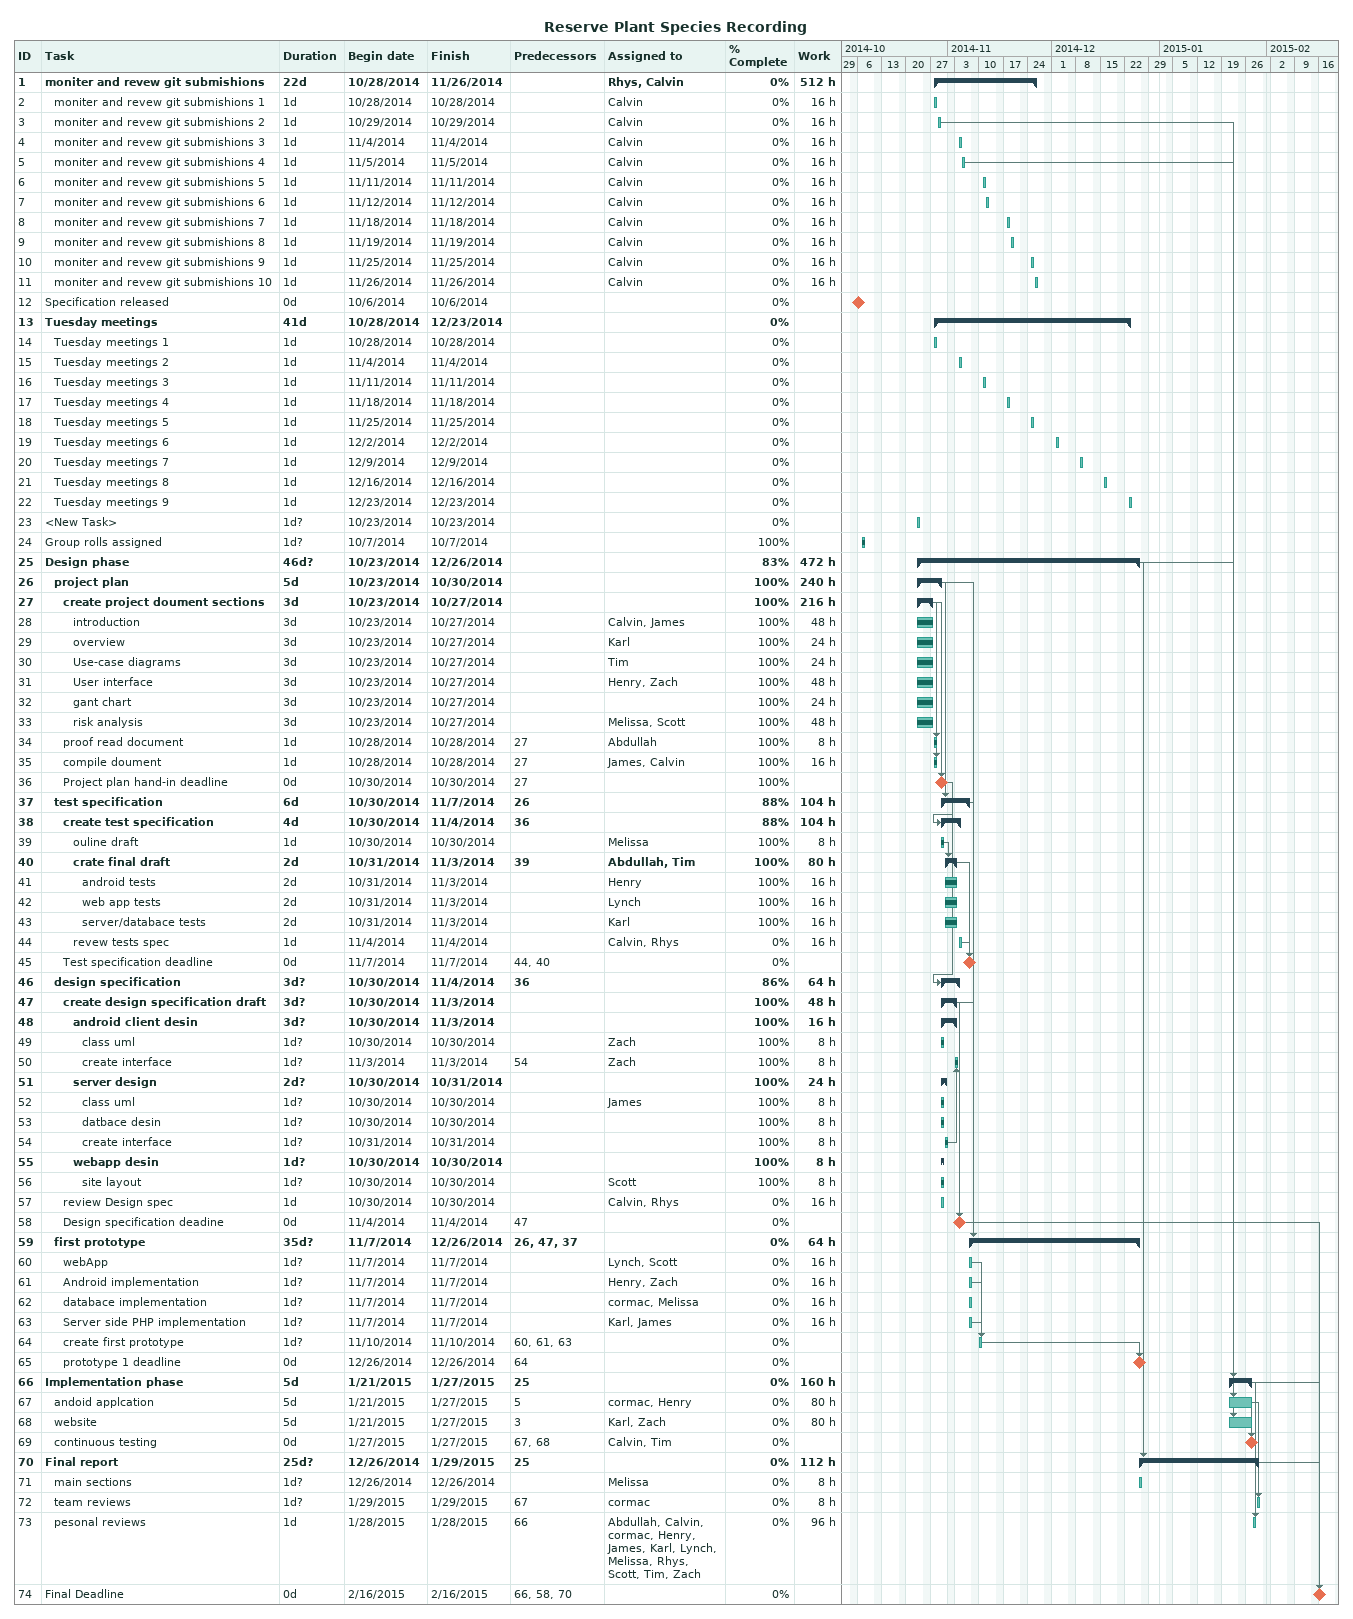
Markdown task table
Reserve Plant Species Recording

| ID | Level | Task | Duration | Start | Finish | Predecessors | Resources | % complete | Work (h) |
|---|---|---|---|---|---|---|---|---|---|
| 1 | 1 | **moniter and revew git submishions** | 22d | 2014-10-28 | 2014-11-26 |  | Rhys, Calvin | 0 | 512 |
| 2 | 2 | moniter and revew git submishions 1 | 1d | 2014-10-28 | 2014-10-28 |  | Calvin | 0 | 16 |
| 3 | 2 | moniter and revew git submishions 2 | 1d | 2014-10-29 | 2014-10-29 |  | Calvin | 0 | 16 |
| 4 | 2 | moniter and revew git submishions 3 | 1d | 2014-11-04 | 2014-11-04 |  | Calvin | 0 | 16 |
| 5 | 2 | moniter and revew git submishions 4 | 1d | 2014-11-05 | 2014-11-05 |  | Calvin | 0 | 16 |
| 6 | 2 | moniter and revew git submishions 5 | 1d | 2014-11-11 | 2014-11-11 |  | Calvin | 0 | 16 |
| 7 | 2 | moniter and revew git submishions 6 | 1d | 2014-11-12 | 2014-11-12 |  | Calvin | 0 | 16 |
| 8 | 2 | moniter and revew git submishions 7 | 1d | 2014-11-18 | 2014-11-18 |  | Calvin | 0 | 16 |
| 9 | 2 | moniter and revew git submishions 8 | 1d | 2014-11-19 | 2014-11-19 |  | Calvin | 0 | 16 |
| 10 | 2 | moniter and revew git submishions 9 | 1d | 2014-11-25 | 2014-11-25 |  | Calvin | 0 | 16 |
| 11 | 2 | moniter and revew git submishions 10 | 1d | 2014-11-26 | 2014-11-26 |  | Calvin | 0 | 16 |
| 12 | 1 | Specification released | 0d | 2014-10-06 | 2014-10-06 |  |  | 0 |  |
| 13 | 1 | **Tuesday meetings** | 41d | 2014-10-28 | 2014-12-23 |  |  | 0 |  |
| 14 | 2 | Tuesday meetings 1 | 1d | 2014-10-28 | 2014-10-28 |  |  | 0 |  |
| 15 | 2 | Tuesday meetings 2 | 1d | 2014-11-04 | 2014-11-04 |  |  | 0 |  |
| 16 | 2 | Tuesday meetings 3 | 1d | 2014-11-11 | 2014-11-11 |  |  | 0 |  |
| 17 | 2 | Tuesday meetings 4 | 1d | 2014-11-18 | 2014-11-18 |  |  | 0 |  |
| 18 | 2 | Tuesday meetings 5 | 1d | 2014-11-25 | 2014-11-25 |  |  | 0 |  |
| 19 | 2 | Tuesday meetings 6 | 1d | 2014-12-02 | 2014-12-02 |  |  | 0 |  |
| 20 | 2 | Tuesday meetings 7 | 1d | 2014-12-09 | 2014-12-09 |  |  | 0 |  |
| 21 | 2 | Tuesday meetings 8 | 1d | 2014-12-16 | 2014-12-16 |  |  | 0 |  |
| 22 | 2 | Tuesday meetings 9 | 1d | 2014-12-23 | 2014-12-23 |  |  | 0 |  |
| 23 | 1 | <New Task> | 1d? | 2014-10-23 | 2014-10-23 |  |  | 0 |  |
| 24 | 1 | Group rolls assigned | 1d? | 2014-10-07 | 2014-10-07 |  |  | 100 |  |
| 25 | 1 | **Design phase** | 46d? | 2014-10-23 | 2014-12-26 |  |  | 83 | 472 |
| 26 | 2 | **project plan** | 5d | 2014-10-23 | 2014-10-30 |  |  | 100 | 240 |
| 27 | 3 | **create project doument sections** | 3d | 2014-10-23 | 2014-10-27 |  |  | 100 | 216 |
| 28 | 4 | introduction | 3d | 2014-10-23 | 2014-10-27 |  | Calvin, James | 100 | 48 |
| 29 | 4 | overview | 3d | 2014-10-23 | 2014-10-27 |  | Karl | 100 | 24 |
| 30 | 4 | Use-case diagrams | 3d | 2014-10-23 | 2014-10-27 |  | Tim | 100 | 24 |
| 31 | 4 | User interface | 3d | 2014-10-23 | 2014-10-27 |  | Henry, Zach | 100 | 48 |
| 32 | 4 | gant chart | 3d | 2014-10-23 | 2014-10-27 |  |  | 100 | 24 |
| 33 | 4 | risk analysis | 3d | 2014-10-23 | 2014-10-27 |  | Melissa, Scott | 100 | 48 |
| 34 | 3 | proof read document | 1d | 2014-10-28 | 2014-10-28 | 27 | Abdullah | 100 | 8 |
| 35 | 3 | compile doument | 1d | 2014-10-28 | 2014-10-28 | 27 | James, Calvin | 100 | 16 |
| 36 | 3 | Project plan hand-in deadline | 0d | 2014-10-30 | 2014-10-30 | 27 |  | 100 |  |
| 37 | 2 | **test specification** | 6d | 2014-10-30 | 2014-11-07 | 26 |  | 88 | 104 |
| 38 | 3 | **create test specification** | 4d | 2014-10-30 | 2014-11-04 | 36 |  | 88 | 104 |
| 39 | 4 | ouline draft | 1d | 2014-10-30 | 2014-10-30 |  | Melissa | 100 | 8 |
| 40 | 4 | **crate final draft** | 2d | 2014-10-31 | 2014-11-03 | 39 | Abdullah, Tim | 100 | 80 |
| 41 | 5 | android tests | 2d | 2014-10-31 | 2014-11-03 |  | Henry | 100 | 16 |
| 42 | 5 | web app tests | 2d | 2014-10-31 | 2014-11-03 |  | Lynch | 100 | 16 |
| 43 | 5 | server/databace tests | 2d | 2014-10-31 | 2014-11-03 |  | Karl | 100 | 16 |
| 44 | 4 | revew tests spec | 1d | 2014-11-04 | 2014-11-04 |  | Calvin, Rhys | 0 | 16 |
| 45 | 3 | Test specification deadline | 0d | 2014-11-07 | 2014-11-07 | 44, 40 |  | 0 |  |
| 46 | 2 | **design specification** | 3d? | 2014-10-30 | 2014-11-04 | 36 |  | 86 | 64 |
| 47 | 3 | **create design specification draft** | 3d? | 2014-10-30 | 2014-11-03 |  |  | 100 | 48 |
| 48 | 4 | **android client desin** | 3d? | 2014-10-30 | 2014-11-03 |  |  | 100 | 16 |
| 49 | 5 | class uml | 1d? | 2014-10-30 | 2014-10-30 |  | Zach | 100 | 8 |
| 50 | 5 | create interface | 1d? | 2014-11-03 | 2014-11-03 | 54 | Zach | 100 | 8 |
| 51 | 4 | **server design** | 2d? | 2014-10-30 | 2014-10-31 |  |  | 100 | 24 |
| 52 | 5 | class uml | 1d? | 2014-10-30 | 2014-10-30 |  | James | 100 | 8 |
| 53 | 5 | datbace desin | 1d? | 2014-10-30 | 2014-10-30 |  |  | 100 | 8 |
| 54 | 5 | create interface | 1d? | 2014-10-31 | 2014-10-31 |  |  | 100 | 8 |
| 55 | 4 | **webapp desin** | 1d? | 2014-10-30 | 2014-10-30 |  |  | 100 | 8 |
| 56 | 5 | site layout | 1d? | 2014-10-30 | 2014-10-30 |  | Scott | 100 | 8 |
| 57 | 3 | review Design spec | 1d | 2014-10-30 | 2014-10-30 |  | Calvin, Rhys | 0 | 16 |
| 58 | 3 | Design specification deadine | 0d | 2014-11-04 | 2014-11-04 | 47 |  | 0 |  |
| 59 | 2 | **first prototype** | 35d? | 2014-11-07 | 2014-12-26 | 26, 47, 37 |  | 0 | 64 |
| 60 | 3 | webApp | 1d? | 2014-11-07 | 2014-11-07 |  | Lynch, Scott | 0 | 16 |
| 61 | 3 | Android implementation | 1d? | 2014-11-07 | 2014-11-07 |  | Henry, Zach | 0 | 16 |
| 62 | 3 | databace implementation | 1d? | 2014-11-07 | 2014-11-07 |  | cormac, Melissa | 0 | 16 |
| 63 | 3 | Server side PHP implementation | 1d? | 2014-11-07 | 2014-11-07 |  | Karl, James | 0 | 16 |
| 64 | 3 | create first prototype | 1d? | 2014-11-10 | 2014-11-10 | 60, 61, 63 |  | 0 |  |
| 65 | 3 | prototype 1 deadline | 0d | 2014-12-26 | 2014-12-26 | 64 |  | 0 |  |
| 66 | 1 | **Implementation phase** | 5d | 2015-01-21 | 2015-01-27 | 25 |  | 0 | 160 |
| 67 | 2 | andoid applcation | 5d | 2015-01-21 | 2015-01-27 | 5 | cormac, Henry | 0 | 80 |
| 68 | 2 | website | 5d | 2015-01-21 | 2015-01-27 | 3 | Karl, Zach | 0 | 80 |
| 69 | 2 | continuous testing | 0d | 2015-01-27 | 2015-01-27 | 67, 68 | Calvin, Tim | 0 |  |
| 70 | 1 | **Final report** | 25d? | 2014-12-26 | 2015-01-29 | 25 |  | 0 | 112 |
| 71 | 2 | main sections | 1d? | 2014-12-26 | 2014-12-26 |  | Melissa | 0 | 8 |
| 72 | 2 | team reviews | 1d? | 2015-01-29 | 2015-01-29 | 67 | cormac | 0 | 8 |
| 73 | 2 | pesonal reviews | 1d | 2015-01-28 | 2015-01-28 | 66 | Abdullah, Calvin, cormac, Henry, James, Karl, Lynch, Melissa, Rhys, Scott, Tim, Zach | 0 | 96 |
| 74 | 1 | Final Deadline | 0d | 2015-02-16 | 2015-02-16 | 66, 58, 70 |  | 0 |  |
